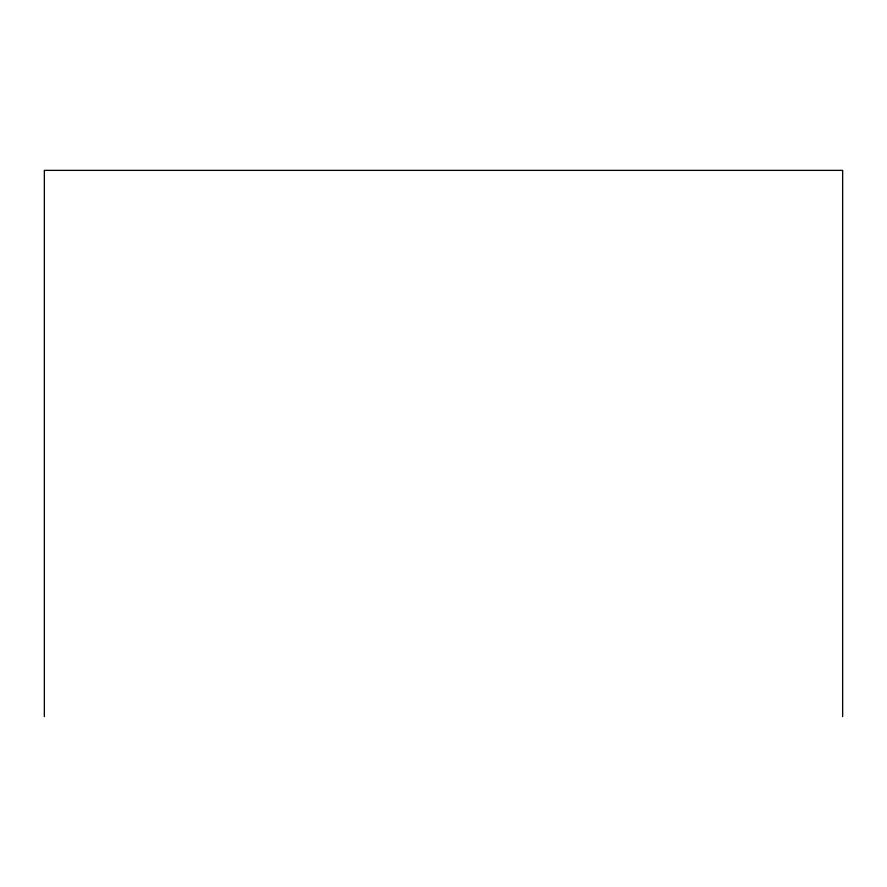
<?xml version="1.0" encoding="UTF-8"?>
<svg xmlns="http://www.w3.org/2000/svg" width="887" height="887" viewBox="0 0 887 887"><rect width="100%" height="100%" fill="white"/><g stroke="black" fill="none" stroke-linecap="round" stroke-linejoin="round"><path stroke-width="1.33" d="M842.65 716.629L842.65 170.371L44.35 170.371L44.35 716.629"/></g></svg>
